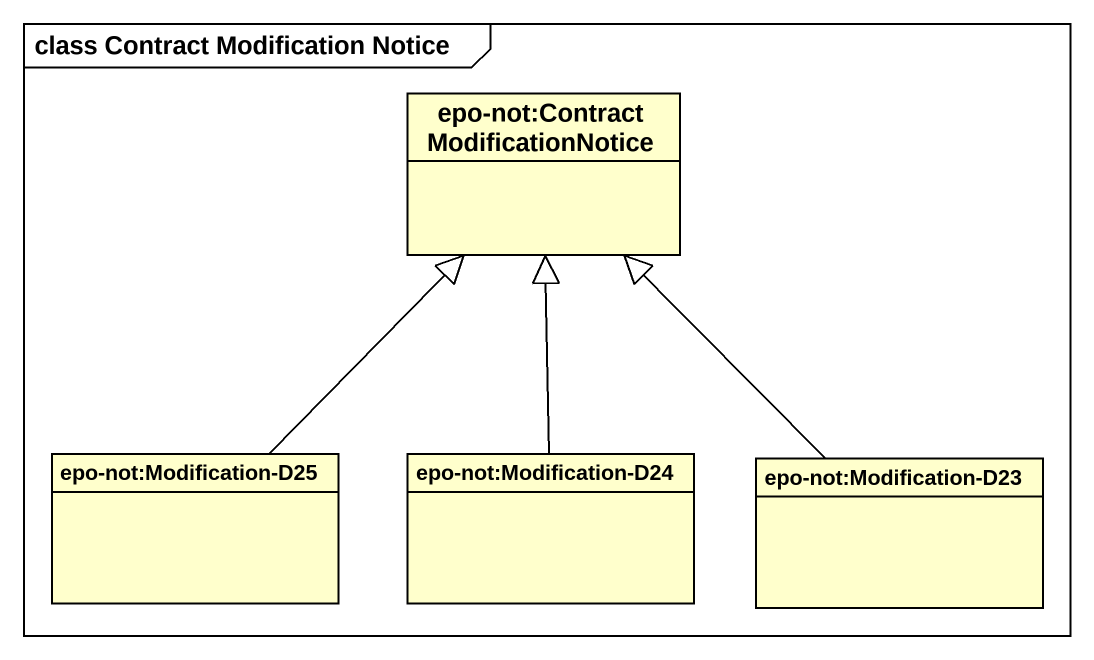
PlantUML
@startuml
mainframe class Contract Modification Notice
hide circle
hide empty members
class "epo-not:ContractModificationNotice" as epo_not_ContractModification
class "epo-not:Modification-D25" as epo_not_Modification_D25
class "epo-not:Modification-D24" as epo_not_Modification_D24
class "epo-not:Modification-D23" as epo_not_Modification_D23
epo_not_Modification_D25 -up-|> epo_not_ContractModification
epo_not_Modification_D24 -up-|> epo_not_ContractModification
epo_not_Modification_D23 -up-|> epo_not_ContractModification
@enduml
